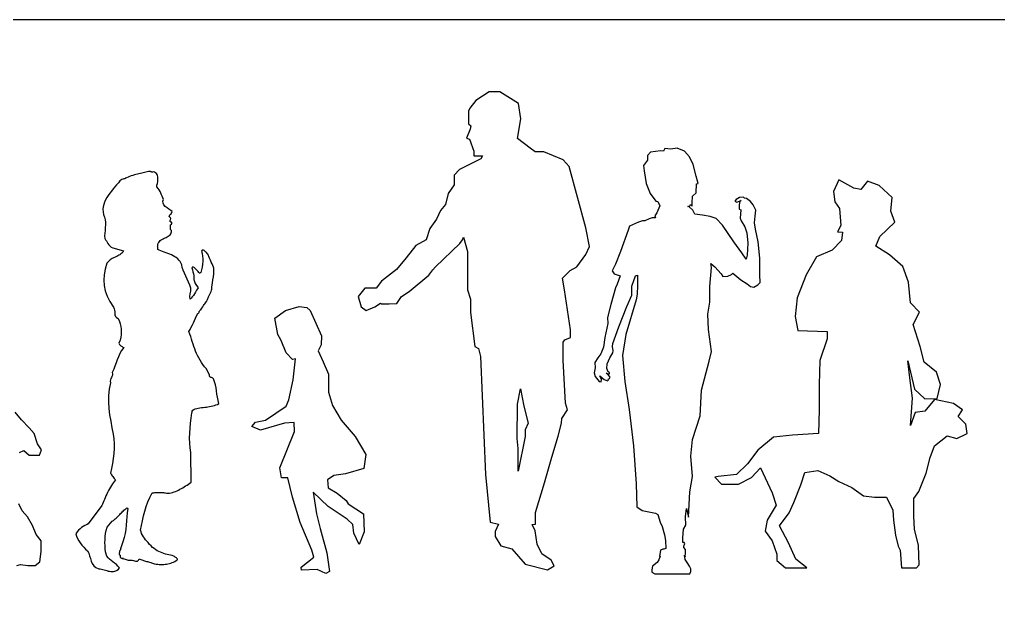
# Model space of a CAD drawing. Header units: millimetres. Extents: x 6840 to 12281, y 13072 to 17462.
# Drawn here: x 9933.3 to 10357.9, y 14624.1 to 14881.6 of the extents above; entities that cross this region are included whole.
import ezdxf

# ---------------------------------------------------------------- set-up
doc = ezdxf.new("R2010")
doc.units = ezdxf.units.MM
doc.header["$LTSCALE"] = 100
doc.header["$MEASUREMENT"] = 0
doc.layers.add('CUT', color=3, linetype='Continuous')
doc.layers.add('Default', color=7, linetype='Continuous')

msp = doc.modelspace()

# ---------------------------------------------------------------- linework, layer by layer
at = {"layer": 'CUT'}
for points in [[(10171.64, 14817.91), (10169.07, 14820.85), (10160.76, 14824.24), (10156.98, 14824.24), (10154.76, 14825.9), (10149.21, 14830.07), (10150.76, 14838.57), (10149.64, 14845.24), (10141.64, 14850.24), (10136.98, 14850.24), (10131.2, 14846.57), (10128.53, 14843.24), (10127.98, 14841.91), (10127.98, 14836.35), (10128.98, 14835.46), (10128.76, 14834.13), (10127.2, 14830.13), (10128.42, 14829.78), (10130.31, 14824.57), (10130.31, 14822.46), (10134.09, 14822.46), (10133.42, 14821.24), (10124.09, 14816.57), (10121.87, 14814.13), (10121.87, 14809.9), (10119.2, 14806.13), (10118.09, 14801.46), (10115.87, 14798.79), (10114.09, 14795.02), (10111.2, 14791.02), (10109.64, 14786.13), (10105.2, 14783.68), (10100.98, 14778.35), (10096.76, 14773.24), (10090.31, 14768.13), (10087.96, 14765.13), (10082.98, 14765.13), (10080.09, 14761.46), (10081.42, 14757.02), (10083.64, 14755.46), (10087.42, 14757.02), (10089.87, 14758.57), (10090.31, 14758.29), (10093.64, 14758.29), (10096.98, 14758.46), (10098.98, 14761.46), (10102.31, 14763.68), (10110.76, 14770.79), (10112.53, 14773.02), (10113.64, 14774.35), (10124.31, 14784.57), (10125.42, 14786.13), (10125.87, 14787.24), (10127.64, 14781.02), (10127.64, 14764.35), (10128.87, 14760.35), (10128.87, 14754.57), (10130.76, 14739.9), (10132.31, 14739.02), (10133.2, 14735.46), (10135.42, 14684.35), (10137.42, 14663.68), (10140.98, 14662.8), (10139.64, 14659.68), (10139.64, 14657.46), (10142.09, 14653.46), (10146.76, 14652.13), (10152.53, 14645.46), (10162.31, 14643.02), (10165.2, 14644.79), (10163.87, 14647.24), (10159.87, 14649.9), (10157.87, 14654.13), (10156.98, 14659.9), (10155.62, 14662.62), (10157.09, 14662.8), (10157.09, 14667.91), (10160.98, 14680.79), (10164.09, 14691.91), (10166.98, 14701.02), (10168.31, 14706.57), (10168.53, 14708.57), (10170.98, 14712.35), (10170.09, 14715.24), (10169.09, 14733.91), (10169.09, 14741.68), (10169.87, 14742.8), (10172.31, 14743.68), (10172.31, 14747.02), (10169.64, 14764.35), (10168.76, 14769.46), (10172.09, 14772.8), (10174.98, 14774.35), (10178.98, 14779.68), (10180.53, 14783.24), (10178.98, 14791.24), (10171.64, 14817.91)], [(10232.63, 14765.88), (10233.37, 14774.15), (10233.17, 14775.85), (10234.8, 14774.33), (10237.57, 14771.38), (10238.35, 14770.13), (10240.52, 14770.32), (10242.04, 14771.05), (10242.65, 14771.59), (10246.15, 14768.77), (10248.88, 14767.02), (10250.31, 14765.81), (10251.78, 14765.54), (10253.54, 14766.55), (10254.46, 14767.66), (10254.37, 14770.98), (10254.37, 14778.09), (10253.72, 14785.29), (10252.43, 14790.74), (10252.01, 14793.44), (10252.38, 14796.4), (10252.66, 14798.98), (10251.51, 14801.24), (10250.26, 14802.77), (10248.55, 14803.97), (10247.68, 14804.1), (10247.35, 14804.66), (10245.55, 14804.43), (10244.07, 14803.55), (10243.52, 14802.86), (10244.44, 14802.49), (10245.6, 14802.86), (10246.34, 14803.18), (10245.64, 14802.72), (10245.37, 14801.33), (10245.37, 14799.44), (10246.08, 14799.15), (10245.88, 14795.47), (10246.29, 14794.32), (10247.91, 14791.71), (10248.74, 14789.17), (10249.2, 14784.69), (10248.88, 14779.43), (10248.41, 14777.7), (10246.52, 14780.52), (10243.06, 14785.16), (10238.12, 14792.4), (10235.4, 14795.36), (10232.9, 14796.23), (10229.49, 14796.83), (10226.23, 14797.29), (10225.33, 14798.9), (10223.67, 14800.38), (10223.22, 14800.59), (10223.95, 14800.88), (10224.36, 14801.48), (10225.01, 14800.75), (10225.1, 14802.18), (10225.2, 14805.06), (10226.77, 14806.45), (10226.95, 14810.32), (10227.6, 14810.51), (10226.77, 14813.65), (10225.47, 14818.82), (10223.9, 14822.05), (10221.69, 14824.54), (10218.46, 14825.83), (10215.78, 14825.46), (10213.19, 14825.65), (10212.64, 14824.54), (10211.26, 14824.73), (10207.01, 14824.08), (10205.72, 14822.6), (10205.72, 14820.66), (10203.96, 14818.36), (10204.15, 14815.96), (10205.07, 14810.51), (10206.82, 14806.17), (10209.32, 14802.85), (10210.15, 14802.75), (10211, 14800.85), (10209.69, 14797.75), (10208.86, 14796.45), (10209.14, 14795.67), (10207.61, 14795.67), (10206.41, 14795.21), (10204.56, 14794.38), (10203.55, 14794.38), (10201.79, 14793.82), (10197.92, 14791.98), (10197.27, 14790.22), (10193.95, 14781.08), (10191.82, 14775.54), (10190.35, 14772.68), (10191.18, 14771.3), (10193.8, 14770.47), (10192.56, 14766.93), (10191.73, 14765.27), (10189.7, 14758.07), (10188.31, 14752.35), (10188.41, 14749.76), (10187.11, 14743.81), (10186.56, 14739.56), (10185.36, 14736.61), (10184.07, 14734.95), (10182.87, 14732.91), (10182.96, 14730.54), (10182.59, 14728.41), (10182.91, 14726.89), (10184.67, 14724.68), (10185.54, 14724.58), (10185.68, 14725.6), (10185.02, 14727.18), (10186.84, 14725.51), (10188.27, 14724.91), (10188.68, 14725.37), (10188.6, 14725.72), (10189.15, 14725.92), (10189.42, 14726.48), (10188.78, 14727.44), (10187.77, 14728.33), (10188.55, 14727.92), (10189.12, 14727.94), (10189.12, 14728.52), (10188.64, 14728.91), (10188.08, 14730.32), (10188.13, 14732.35), (10189.28, 14734.98), (10190.58, 14737.1), (10190.71, 14737.93), (10190.44, 14739.87), (10190.62, 14741.12), (10193.21, 14748.37), (10196.72, 14757.14), (10198.93, 14762.08), (10198.84, 14766.05), (10200.46, 14770.44), (10201.28, 14770.81), (10201.33, 14766.29), (10201.24, 14762.56), (10200.68, 14760.11), (10196.25, 14745.02), (10194.78, 14735.97), (10195.88, 14724.71), (10197.73, 14712.52), (10199.58, 14696.74), (10200.68, 14680.3), (10201.05, 14670.33), (10203.27, 14668.67), (10209.18, 14667.56), (10210.19, 14667.06), (10211.12, 14663.74), (10211.95, 14661.75), (10213.01, 14658.2), (10213.52, 14655.71), (10213.57, 14652.23), (10212.73, 14651.91), (10212.32, 14651.95), (10211.35, 14651.49), (10210.79, 14648.81), (10211.1, 14648.87), (10210.56, 14647.38), (10209.87, 14646.18), (10207.79, 14644.57), (10207.56, 14643.04), (10207.52, 14641.98), (10208.84, 14641.28), (10223.95, 14641.28), (10224.39, 14642.24), (10224.46, 14643.45), (10223.86, 14644.65), (10222.89, 14646.22), (10222.01, 14647.51), (10221.64, 14649.41), (10222.06, 14648.66), (10222.1, 14650.42), (10222.1, 14651.8), (10221.36, 14652.64), (10221.36, 14653.21), (10221.78, 14654.36), (10221.6, 14654.87), (10221.04, 14654.91), (10221.04, 14656.9), (10221.32, 14660.69), (10222.24, 14662.44), (10222.15, 14666.04), (10222.61, 14669.53), (10223.4, 14665.81), (10223.95, 14676.8), (10225.24, 14683.44), (10224.5, 14692.31), (10225.24, 14699.51), (10228.57, 14709.85), (10229.12, 14720.92), (10232.44, 14733.48), (10233.37, 14737.73), (10232.07, 14747.24), (10231.89, 14753.88), (10232.63, 14759.05), (10232.63, 14765.88)], [(10008.23, 14711.82), (10008.51, 14712.21), (10008.89, 14712.59), (10009.52, 14712.8), (10010.15, 14712.98), (10010.81, 14713.15), (10011.48, 14713.26), (10012.18, 14713.36), (10012.88, 14713.43), (10013.61, 14713.54), (10014.31, 14713.61), (10015.01, 14713.68), (10015.74, 14713.78), (10016.44, 14713.92), (10017.14, 14714.06), (10017.8, 14714.27), (10018.47, 14714.48), (10019.1, 14714.76), (10019.73, 14715.11), (10019.41, 14716.47), (10019.13, 14717.87), (10018.92, 14719.23), (10018.71, 14720.6), (10018.5, 14721.96), (10018.22, 14723.29), (10017.87, 14724.58), (10017.42, 14725.84), (10017.17, 14726.05), (10016.89, 14726.22), (10016.58, 14726.33), (10016.3, 14726.43), (10016.06, 14726.54), (10015.85, 14726.75), (10015.74, 14727.03), (10015.74, 14727.45), (10014.41, 14730.1), (10013.57, 14731.05), (10012.84, 14731.99), (10012.18, 14732.97), (10011.58, 14733.91), (10011.02, 14734.89), (10010.53, 14735.87), (10010.08, 14736.84), (10009.66, 14737.86), (10009.28, 14738.87), (10008.93, 14739.89), (10008.58, 14740.9), (10008.23, 14741.98), (10007.88, 14743.03), (10007.53, 14744.11), (10007.14, 14745.23), (10006.76, 14746.35), (10007.28, 14747.26), (10007.77, 14748.2), (10008.26, 14749.18), (10008.68, 14750.16), (10009.14, 14751.17), (10009.59, 14752.15), (10010.08, 14753.13), (10010.6, 14754.11), (10010.88, 14754.28), (10011.06, 14754.49), (10011.16, 14754.74), (10011.23, 14754.98), (10011.34, 14755.19), (10011.44, 14755.4), (10011.65, 14755.58), (10011.97, 14755.68), (10012.39, 14756.48), (10012.74, 14757.11), (10013.05, 14757.57), (10013.33, 14757.99), (10013.64, 14758.37), (10013.96, 14758.83), (10014.31, 14759.42), (10014.76, 14760.19), (10015.29, 14761.41), (10015.95, 14762.78), (10016.37, 14763.68), (10016.58, 14764.31), (10016.69, 14764.77), (10016.72, 14765.15), (10016.72, 14765.68), (10016.79, 14766.41), (10016.96, 14767.49), (10017.17, 14768.68), (10017.35, 14769.98), (10017.49, 14771.3), (10017.59, 14772.53), (10017.56, 14773.75), (10017.38, 14774.24), (10017.1, 14774.9), (10016.79, 14775.64), (10016.41, 14776.44), (10016.06, 14777.28), (10015.71, 14778.08), (10015.43, 14778.82), (10015.25, 14779.48), (10014.31, 14780.63), (10014.17, 14780.74), (10013.96, 14780.95), (10013.68, 14781.19), (10013.37, 14781.4), (10013.05, 14781.58), (10012.74, 14781.61), (10012.46, 14781.54), (10012.21, 14781.23), (10012.53, 14780.14), (10012.7, 14778.99), (10012.81, 14777.84), (10012.81, 14776.68), (10012.7, 14775.5), (10012.53, 14774.31), (10012.25, 14773.12), (10011.91, 14771.88), (10011.65, 14771.76), (10011.51, 14771.69), (10011.41, 14771.58), (10011.06, 14771.93), (10010.74, 14772.32), (10010.43, 14772.7), (10010.08, 14773.08), (10009.73, 14773.43), (10009.38, 14773.78), (10008.96, 14774.1), (10008.51, 14774.38), (10008.36, 14774.18), (10008.12, 14774.06), (10008.05, 14773.92), (10008.3, 14773.05), (10008.51, 14772.18), (10008.72, 14771.34), (10008.86, 14770.64), (10008.89, 14768.82), (10009, 14768.47), (10009.14, 14768.05), (10009.31, 14767.63), (10009.45, 14767.18), (10010.78, 14765.29), (10010.43, 14764.8), (10010.05, 14764.21), (10009.63, 14763.47), (10009.14, 14762.74), (10008.68, 14762.01), (10008.19, 14761.34), (10007.74, 14760.75), (10007.28, 14760.36), (10007.14, 14761.55), (10007.32, 14762.71), (10007.53, 14763.89), (10007.56, 14765.12), (10007.11, 14766.41), (10006.55, 14767.7), (10005.99, 14769), (10005.4, 14770.32), (10004.84, 14771.62), (10004.31, 14772.88), (10003.89, 14774.1), (10003.61, 14775.29), (10003.3, 14776.06), (10002.92, 14776.72), (10002.43, 14777.31), (10001.9, 14777.87), (10001.27, 14778.36), (10000.61, 14778.78), (9999.91, 14779.2), (9999.18, 14779.55), (9998.41, 14779.9), (9997.64, 14780.18), (9996.87, 14780.49), (9996.07, 14780.77), (9995.33, 14781.05), (9994.6, 14781.33), (9993.9, 14781.65), (9993.23, 14781.96), (9993.23, 14782.45), (9993.2, 14782.87), (9993.13, 14783.19), (9993.2, 14783.5), (9993.3, 14784.06), (9993.45, 14784.58), (9993.69, 14785), (9993.97, 14785.39), (9994.28, 14785.74), (9994.67, 14786.02), (9995.05, 14786.26), (9995.51, 14786.51), (9995.96, 14786.75), (9996.42, 14786.96), (9996.87, 14787.17), (9997.32, 14787.41), (9997.74, 14787.66), (9998.16, 14787.94), (9998.55, 14788.25), (9998.9, 14788.64), (9999.04, 14789.09), (9999.21, 14789.58), (9999.18, 14790.07), (9998.83, 14790.56), (9998.83, 14792.66), (9999.25, 14792.94), (9999.32, 14793.35), (9999.32, 14793.6), (9999.21, 14793.74), (9999.11, 14793.77), (9998.93, 14793.81), (9998.72, 14793.84), (9998.55, 14793.91), (9998.41, 14794.12), (9998.83, 14794.75), (9998.86, 14795.36), (9998.79, 14795.56), (9998.61, 14795.74), (9998.42, 14795.88), (9998.22, 14796.28), (9998.27, 14796.64), (9998.41, 14796.88), (9998.69, 14797.13), (9999.07, 14797.34), (9999.53, 14798.35), (9998.86, 14798.84), (9998.06, 14799.4), (9997.25, 14799.96), (9996.52, 14800.59), (9995.89, 14801.29), (9995.51, 14801.99), (9995.4, 14802.79), (9995.68, 14803.63), (9995.4, 14804.29), (9995.12, 14804.99), (9994.88, 14805.66), (9994.6, 14806.36), (9994.25, 14807.05), (9993.9, 14807.75), (9993.45, 14808.42), (9992.89, 14809.08), (9992.85, 14809.81), (9993.06, 14810.48), (9993.27, 14811.35), (9993.27, 14812.61), (9993.27, 14813.03), (9993.2, 14813.48), (9993.1, 14813.97), (9992.92, 14814.43), (9992.64, 14814.88), (9992.26, 14815.2), (9991.8, 14815.44), (9991.21, 14815.51), (9990.96, 14815.48), (9990.72, 14815.48), (9990.47, 14815.55), (9990.27, 14815.58), (9990.02, 14815.65), (9989.78, 14815.72), (9989.53, 14815.76), (9989.25, 14815.76), (9988.69, 14815.58), (9988.1, 14815.41), (9987.5, 14815.27), (9986.91, 14815.13), (9986.32, 14814.99), (9985.69, 14814.85), (9985.06, 14814.67), (9984.39, 14814.53), (9983.76, 14814.39), (9983.1, 14814.22), (9982.44, 14814.01), (9981.74, 14813.8), (9981.04, 14813.59), (9980.34, 14813.31), (9979.64, 14813.03), (9979.15, 14812.82), (9979.15, 14812.68), (9978.91, 14812.61), (9978.56, 14812.51), (9978.1, 14812.37), (9977.61, 14812.19), (9977.16, 14811.95), (9976.81, 14811.67), (9976.15, 14810.79), (9975.41, 14809.92), (9974.68, 14809.01), (9973.91, 14808.14), (9973.18, 14807.23), (9972.48, 14806.32), (9971.78, 14805.38), (9971.18, 14804.43), (9970.62, 14803.45), (9970.17, 14802.48), (9969.82, 14801.46), (9969.58, 14800.41), (9969.47, 14799.33), (9969.54, 14798.21), (9969.75, 14797.06), (9970.17, 14795.87), (9970.45, 14794.82), (9970.59, 14793.74), (9970.59, 14792.59), (9970.48, 14791.4), (9970.38, 14790.17), (9970.27, 14788.99), (9970.2, 14787.8), (9970.24, 14786.64), (9970.59, 14786.16), (9970.94, 14785.63), (9971.29, 14785.04), (9971.64, 14784.44), (9972.06, 14783.88), (9972.55, 14783.39), (9973.07, 14782.98), (9973.74, 14782.66), (9978.42, 14781.26), (9978.07, 14780.77), (9977.68, 14780.35), (9977.26, 14779.97), (9976.84, 14779.65), (9976.39, 14779.41), (9975.94, 14779.17), (9975.45, 14778.92), (9974.99, 14778.71), (9974.5, 14778.5), (9974.01, 14778.26), (9973.52, 14778.01), (9973.04, 14777.7), (9972.58, 14777.35), (9972.09, 14776.96), (9971.64, 14776.48), (9971.22, 14775.92), (9970.48, 14773.33), (9970.03, 14770.88), (9969.86, 14768.54), (9969.96, 14766.27), (9970.42, 14764), (9971.25, 14761.69), (9972.44, 14759.35), (9974.05, 14756.87), (9974.36, 14756.24), (9974.54, 14755.54), (9974.57, 14754.84), (9974.61, 14754.14), (9974.68, 14753.52), (9974.92, 14752.92), (9975.34, 14752.43), (9976.04, 14752.05), (9976.57, 14750.75), (9976.88, 14749.67), (9977.16, 14748.55), (9977.33, 14747.43), (9977.4, 14746.25), (9977.37, 14745.06), (9977.19, 14743.83), (9976.88, 14742.54), (9976.39, 14741.25), (9976.5, 14740.93), (9976.67, 14740.65), (9976.88, 14740.37), (9977.16, 14740.16), (9977.47, 14739.96), (9977.79, 14739.78), (9978.1, 14739.57), (9978.45, 14739.4), (9977.51, 14738.07), (9976.77, 14736.77), (9976.15, 14735.41), (9975.62, 14734.08), (9975.13, 14732.72), (9974.64, 14731.36), (9974.12, 14729.96), (9973.52, 14728.56), (9973.63, 14727.93), (9973.56, 14727.41), (9973.35, 14726.89), (9973.14, 14726.43), (9972.9, 14725.94), (9972.72, 14725.42), (9972.65, 14724.82), (9972.76, 14724.16), (9972.16, 14721.33), (9971.88, 14718.53), (9971.88, 14715.77), (9972.06, 14712.98), (9972.37, 14710.22), (9972.83, 14707.42), (9973.32, 14704.62), (9973.84, 14701.76), (9974.12, 14699.8), (9974.26, 14697.74), (9974.26, 14695.61), (9974.15, 14693.44), (9973.94, 14691.27), (9973.63, 14689.11), (9973.21, 14686.98), (9972.72, 14684.95), (9972.97, 14684.6), (9973.21, 14684.22), (9973.45, 14683.8), (9973.74, 14683.41), (9973.98, 14683.03), (9974.26, 14682.68), (9974.57, 14682.33), (9974.89, 14682.05), (9974.43, 14681.49), (9974.01, 14680.9), (9973.56, 14680.23), (9973.14, 14679.57), (9972.72, 14678.83), (9972.3, 14678.1), (9971.88, 14677.37), (9971.5, 14676.6), (9971.11, 14675.83), (9970.76, 14675.06), (9970.42, 14674.29), (9970.07, 14673.56), (9969.79, 14672.86), (9969.51, 14672.16), (9969.23, 14671.53), (9969.02, 14670.94), (9963.04, 14663), (9962.34, 14662.58), (9961.64, 14662.16), (9960.91, 14661.74), (9960.21, 14661.29), (9959.51, 14660.77), (9958.88, 14660.17), (9958.29, 14659.47), (9957.76, 14658.67), (9958.01, 14657.66), (9958.39, 14656.61), (9958.95, 14655.63), (9959.58, 14654.65), (9960.31, 14653.71), (9961.12, 14652.83), (9961.96, 14651.99), (9962.76, 14651.26), (9963.32, 14650.21), (9963.7, 14649.06), (9964.02, 14647.91), (9964.37, 14646.75), (9964.79, 14645.7), (9965.45, 14644.76), (9966.36, 14643.99), (9967.69, 14643.47), (9968.28, 14643.4), (9968.88, 14643.29), (9969.47, 14643.15), (9970.03, 14642.98), (9970.62, 14642.8), (9971.22, 14642.66), (9971.78, 14642.49), (9972.34, 14642.38), (9972.9, 14642.31), (9973.45, 14642.28), (9974.01, 14642.31), (9974.57, 14642.42), (9975.1, 14642.63), (9975.62, 14642.91), (9976.15, 14643.33), (9976.64, 14643.85), (9975.97, 14644.59), (9975.27, 14645.25), (9974.5, 14645.88), (9973.74, 14646.44), (9973, 14647.03), (9972.3, 14647.59), (9971.67, 14648.22), (9971.15, 14648.88), (9970.59, 14650.81), (9970.48, 14652.13), (9970.42, 14653.46), (9970.35, 14654.79), (9970.38, 14656.08), (9970.45, 14657.41), (9970.62, 14658.74), (9970.87, 14660.1), (9971.29, 14661.5), (9973.52, 14664.09), (9973.98, 14664.4), (9974.4, 14664.75), (9974.82, 14665.1), (9975.24, 14665.45), (9975.62, 14665.83), (9976.01, 14666.22), (9976.36, 14666.6), (9976.74, 14666.99), (9977.09, 14667.37), (9977.47, 14667.75), (9977.82, 14668.11), (9978.21, 14668.49), (9978.59, 14668.84), (9978.98, 14669.19), (9979.4, 14669.5), (9979.82, 14669.82), (9980.24, 14669.57), (9979.96, 14667.79), (9979.78, 14666.01), (9979.68, 14664.19), (9979.54, 14662.41), (9979.36, 14660.59), (9979.12, 14658.77), (9978.7, 14656.99), (9978.07, 14655.21), (9977.12, 14652.1), (9977.02, 14651.75), (9976.84, 14651.36), (9976.7, 14650.98), (9976.57, 14650.56), (9976.5, 14650.21), (9976.5, 14649.86), (9976.64, 14649.58), (9976.92, 14649.41), (9976.88, 14649.09), (9976.92, 14648.81), (9976.95, 14648.57), (9977.09, 14648.39), (9977.23, 14648.22), (9977.47, 14648.08), (9977.75, 14647.97), (9978.08, 14647.91), (9978.14, 14648.26), (9978.1, 14647.91), (9978.59, 14647.77), (9979.05, 14647.63), (9979.5, 14647.49), (9979.96, 14647.35), (9980.38, 14647.24), (9980.79, 14647.17), (9981.25, 14647.14), (9981.7, 14647.17), (9982.16, 14647.21), (9982.65, 14647.07), (9983.1, 14646.93), (9983.59, 14646.79), (9984.04, 14646.72), (9984.46, 14646.82), (9984.85, 14647.14), (9985.16, 14647.77), (9985.51, 14647.63), (9985.9, 14647.49), (9986.28, 14647.35), (9986.7, 14647.21), (9987.12, 14647.1), (9987.54, 14646.96), (9987.96, 14646.82), (9988.41, 14646.68), (9988.83, 14646.58), (9989.29, 14646.44), (9989.71, 14646.3), (9990.16, 14646.16), (9990.58, 14646.02), (9991, 14645.88), (9991.42, 14645.74), (9991.84, 14645.6), (9992.54, 14645.49), (9993.2, 14645.42), (9993.86, 14645.39), (9994.53, 14645.35), (9995.16, 14645.35), (9995.82, 14645.39), (9996.45, 14645.42), (9997.04, 14645.53), (9997.67, 14645.63), (9998.27, 14645.77), (9998.9, 14645.95), (9999.49, 14646.16), (10000.09, 14646.4), (10000.68, 14646.68), (10001.24, 14647), (10001.83, 14647.35), (10001.8, 14647.56), (10001.69, 14647.77), (10001.55, 14647.97), (10001.34, 14648.19), (10001.1, 14648.36), (10000.82, 14648.57), (10000.54, 14648.78), (10000.26, 14648.99), (9999.53, 14649.16), (9998.76, 14649.34), (9998.02, 14649.48), (9997.29, 14649.69), (9996.55, 14649.86), (9995.82, 14650.11), (9995.12, 14650.35), (9994.42, 14650.63), (9993.69, 14650.95), (9993.03, 14651.29), (9992.33, 14651.71), (9991.66, 14652.2), (9991, 14652.73), (9990.33, 14653.36), (9989.71, 14654.02), (9989.08, 14654.79), (9988.48, 14655.38), (9987.96, 14656.01), (9987.43, 14656.68), (9986.98, 14657.38), (9986.56, 14658.08), (9986.25, 14658.77), (9985.97, 14659.51), (9985.79, 14660.21), (9986.21, 14662.23), (9986.66, 14664.3), (9987.12, 14666.36), (9987.64, 14668.38), (9988.24, 14670.45), (9988.94, 14672.44), (9989.78, 14674.43), (9990.75, 14676.35), (9991.14, 14676.39), (9991.52, 14676.42), (9991.91, 14676.49), (9992.29, 14676.49), (9992.71, 14676.53), (9993.13, 14676.56), (9993.52, 14676.56), (9993.93, 14676.56), (9994.39, 14676.56), (9994.81, 14676.56), (9995.26, 14676.53), (9995.72, 14676.49), (9996.17, 14676.46), (9996.66, 14676.39), (9997.15, 14676.32), (9997.64, 14676.21), (9998.3, 14676.28), (9999, 14676.42), (9999.67, 14676.56), (10000.29, 14676.77), (10000.96, 14677.02), (10001.59, 14677.3), (10002.25, 14677.58), (10002.88, 14677.93), (10003.48, 14678.27), (10004.1, 14678.62), (10004.73, 14679.01), (10005.33, 14679.39), (10005.92, 14679.78), (10006.52, 14680.2), (10007.11, 14680.58), (10007.7, 14681), (10007.53, 14693.83), (10007.25, 14695.89), (10007.11, 14697.95), (10007.07, 14700.05), (10007.14, 14702.21), (10007.28, 14704.38), (10007.46, 14706.55), (10007.7, 14708.78), (10007.98, 14711.02), (10008.09, 14711.41), (10008.23, 14711.82)], [(10323.97, 14739.78), (10320.86, 14749.39), (10323.69, 14754.76), (10319.73, 14758.72), (10318.88, 14767.76), (10316.34, 14774.55), (10310.68, 14779.63), (10304.75, 14783.31), (10306.44, 14787.55), (10312.95, 14793.77), (10311.25, 14798.57), (10311.81, 14804.51), (10306.16, 14809.6), (10301.07, 14811.57), (10298.24, 14807.9), (10295.13, 14808.47), (10288.63, 14812.14), (10286.37, 14807.05), (10286.93, 14802.53), (10288.91, 14799.7), (10289.48, 14792.35), (10288.06, 14789.53), (10290.18, 14789.39), (10289.76, 14785.85), (10285.8, 14781.61), (10279.01, 14778.79), (10274.49, 14770.87), (10270.53, 14760.98), (10269.68, 14752.78), (10270.81, 14746.85), (10283.54, 14746.28), (10283.54, 14743.17), (10280.43, 14733.84), (10280.14, 14723.39), (10280.14, 14712.36), (10279.86, 14702.19), (10268.55, 14701.34), (10260.35, 14700.49), (10253.56, 14694.84), (10249.04, 14688.9), (10244.23, 14684.38), (10236.32, 14683.53), (10234.9, 14683.25), (10237.73, 14680.14), (10245.08, 14680.14), (10250.74, 14682.97), (10254.7, 14687.21), (10259.79, 14676.46), (10261.48, 14671.09), (10257.52, 14664.59), (10256.68, 14659.79), (10259.79, 14655.52), (10261.76, 14649.87), (10261.76, 14647.04), (10265.44, 14643.93), (10274.77, 14643.93), (10269.97, 14647.61), (10266.85, 14654.67), (10262.9, 14662.05), (10267.14, 14667.7), (10269.12, 14672.22), (10272.23, 14679.86), (10273.92, 14685.23), (10279.58, 14686.07), (10284.67, 14683.81), (10288.63, 14681.27), (10294.28, 14678.73), (10299.37, 14675.05), (10304.18, 14674.49), (10309.27, 14674.49), (10312.1, 14668.83), (10312.38, 14664.59), (10313.23, 14658.09), (10314.36, 14653.29), (10315.19, 14651.59), (10315.77, 14643.93), (10322.37, 14643.93), (10323.42, 14645.15), (10323.13, 14653.57), (10321.43, 14660.64), (10321.15, 14666.29), (10321.15, 14673.92), (10323.41, 14677.03), (10326.52, 14684.94), (10328.21, 14691.73), (10330.19, 14696.82), (10335.57, 14701.06), (10339.81, 14699.92), (10344.33, 14702.19), (10343.77, 14706.14), (10340.37, 14709.54), (10342.35, 14712.36), (10338.39, 14715.19), (10330.19, 14716.88), (10325.95, 14711.8), (10321.71, 14711.23), (10319.73, 14705.58), (10320.58, 14717.45), (10319.45, 14726.21), (10318.6, 14733.56), (10321.43, 14721.41), (10325.95, 14717.17), (10331.35, 14717.35), (10332.74, 14723.39), (10331.04, 14728.76), (10325.67, 14733), (10323.97, 14739.78)], [(10052.34, 14706.85), (10048.17, 14706.61), (10037.85, 14703.58), (10034, 14705.13), (10035.64, 14707.02), (10039.98, 14707.92), (10048.99, 14713.9), (10050.05, 14716.68), (10052.02, 14725.36), (10053, 14734.53), (10051.69, 14734.2), (10048.99, 14737.07), (10046.78, 14742.39), (10045.25, 14745.03), (10043.99, 14752.14), (10048.66, 14755.5), (10054.64, 14757.13), (10057.91, 14756.72), (10059.3, 14755.5), (10064.22, 14744.44), (10064.14, 14740.59), (10062.83, 14737.97), (10064.96, 14733.14), (10067.25, 14727.82), (10067.25, 14720.04), (10069.09, 14714.22), (10072.74, 14707.92), (10078.79, 14700.88), (10083.48, 14692.98), (10082.64, 14686.95), (10074.62, 14684.58), (10069.62, 14683.92), (10066.84, 14682.04), (10067.08, 14678.56), (10071.06, 14676.31), (10074.95, 14673.11), (10075.85, 14671.56), (10082.52, 14667.3), (10082.73, 14659.52), (10080.6, 14653.99), (10078.3, 14658.86), (10077.81, 14662.63), (10075.44, 14664.92), (10067.08, 14670.41), (10060.7, 14676.72), (10062.09, 14667.22), (10063.73, 14660.99), (10066.59, 14650.35), (10067.78, 14642.24), (10066.18, 14641.42), (10062.33, 14643.14), (10055.62, 14642.81), (10055.46, 14644.12), (10060.86, 14648.55), (10060.12, 14651.58), (10055.05, 14663.53), (10051.61, 14674.51), (10049.64, 14682.94), (10046.86, 14682.94), (10046.12, 14687.2), (10052.59, 14702.96), (10052.34, 14706.85)], [(10150.53, 14721.46), (10152.07, 14714), (10153.87, 14706.57), (10152.64, 14703.68), (10152.64, 14700.79), (10149.51, 14685.73), (10149.51, 14695.68), (10149.14, 14699.9), (10149.31, 14714.79), (10150.53, 14721.46)], [(9939.59, 14702.14), (9937.53, 14704.57), (9934.12, 14708.1), (9931.45, 14711.38)], [(9933.27, 14693.88), (9935.1, 14694.73), (9937.41, 14692.78), (9939.84, 14692.66), (9941.9, 14692.78), (9942.75, 14695.09), (9941.05, 14697.65), (9939.59, 14702.14)], [(9932.18, 14644.9), (9933.76, 14645.27), (9936.92, 14644.9), (9940.08, 14644.9), (9942.03, 14646.48), (9942.63, 14650.98), (9942.63, 14655.6), (9940.44, 14658.27), (9938.86, 14662.28), (9936.68, 14666.05), (9934.49, 14668.6), (9933.03, 14671.64)]]:
    msp.add_lwpolyline(points, dxfattribs=at)
at = {"layer": 'Default'}
msp.add_lwpolyline([(9479.89, 13661.59), (9479.89, 14881.59), (11919.89, 14881.59), (11919.89, 13661.59), (9479.89, 13661.59)], dxfattribs=at)

doc.saveas('drawing.dxf')
